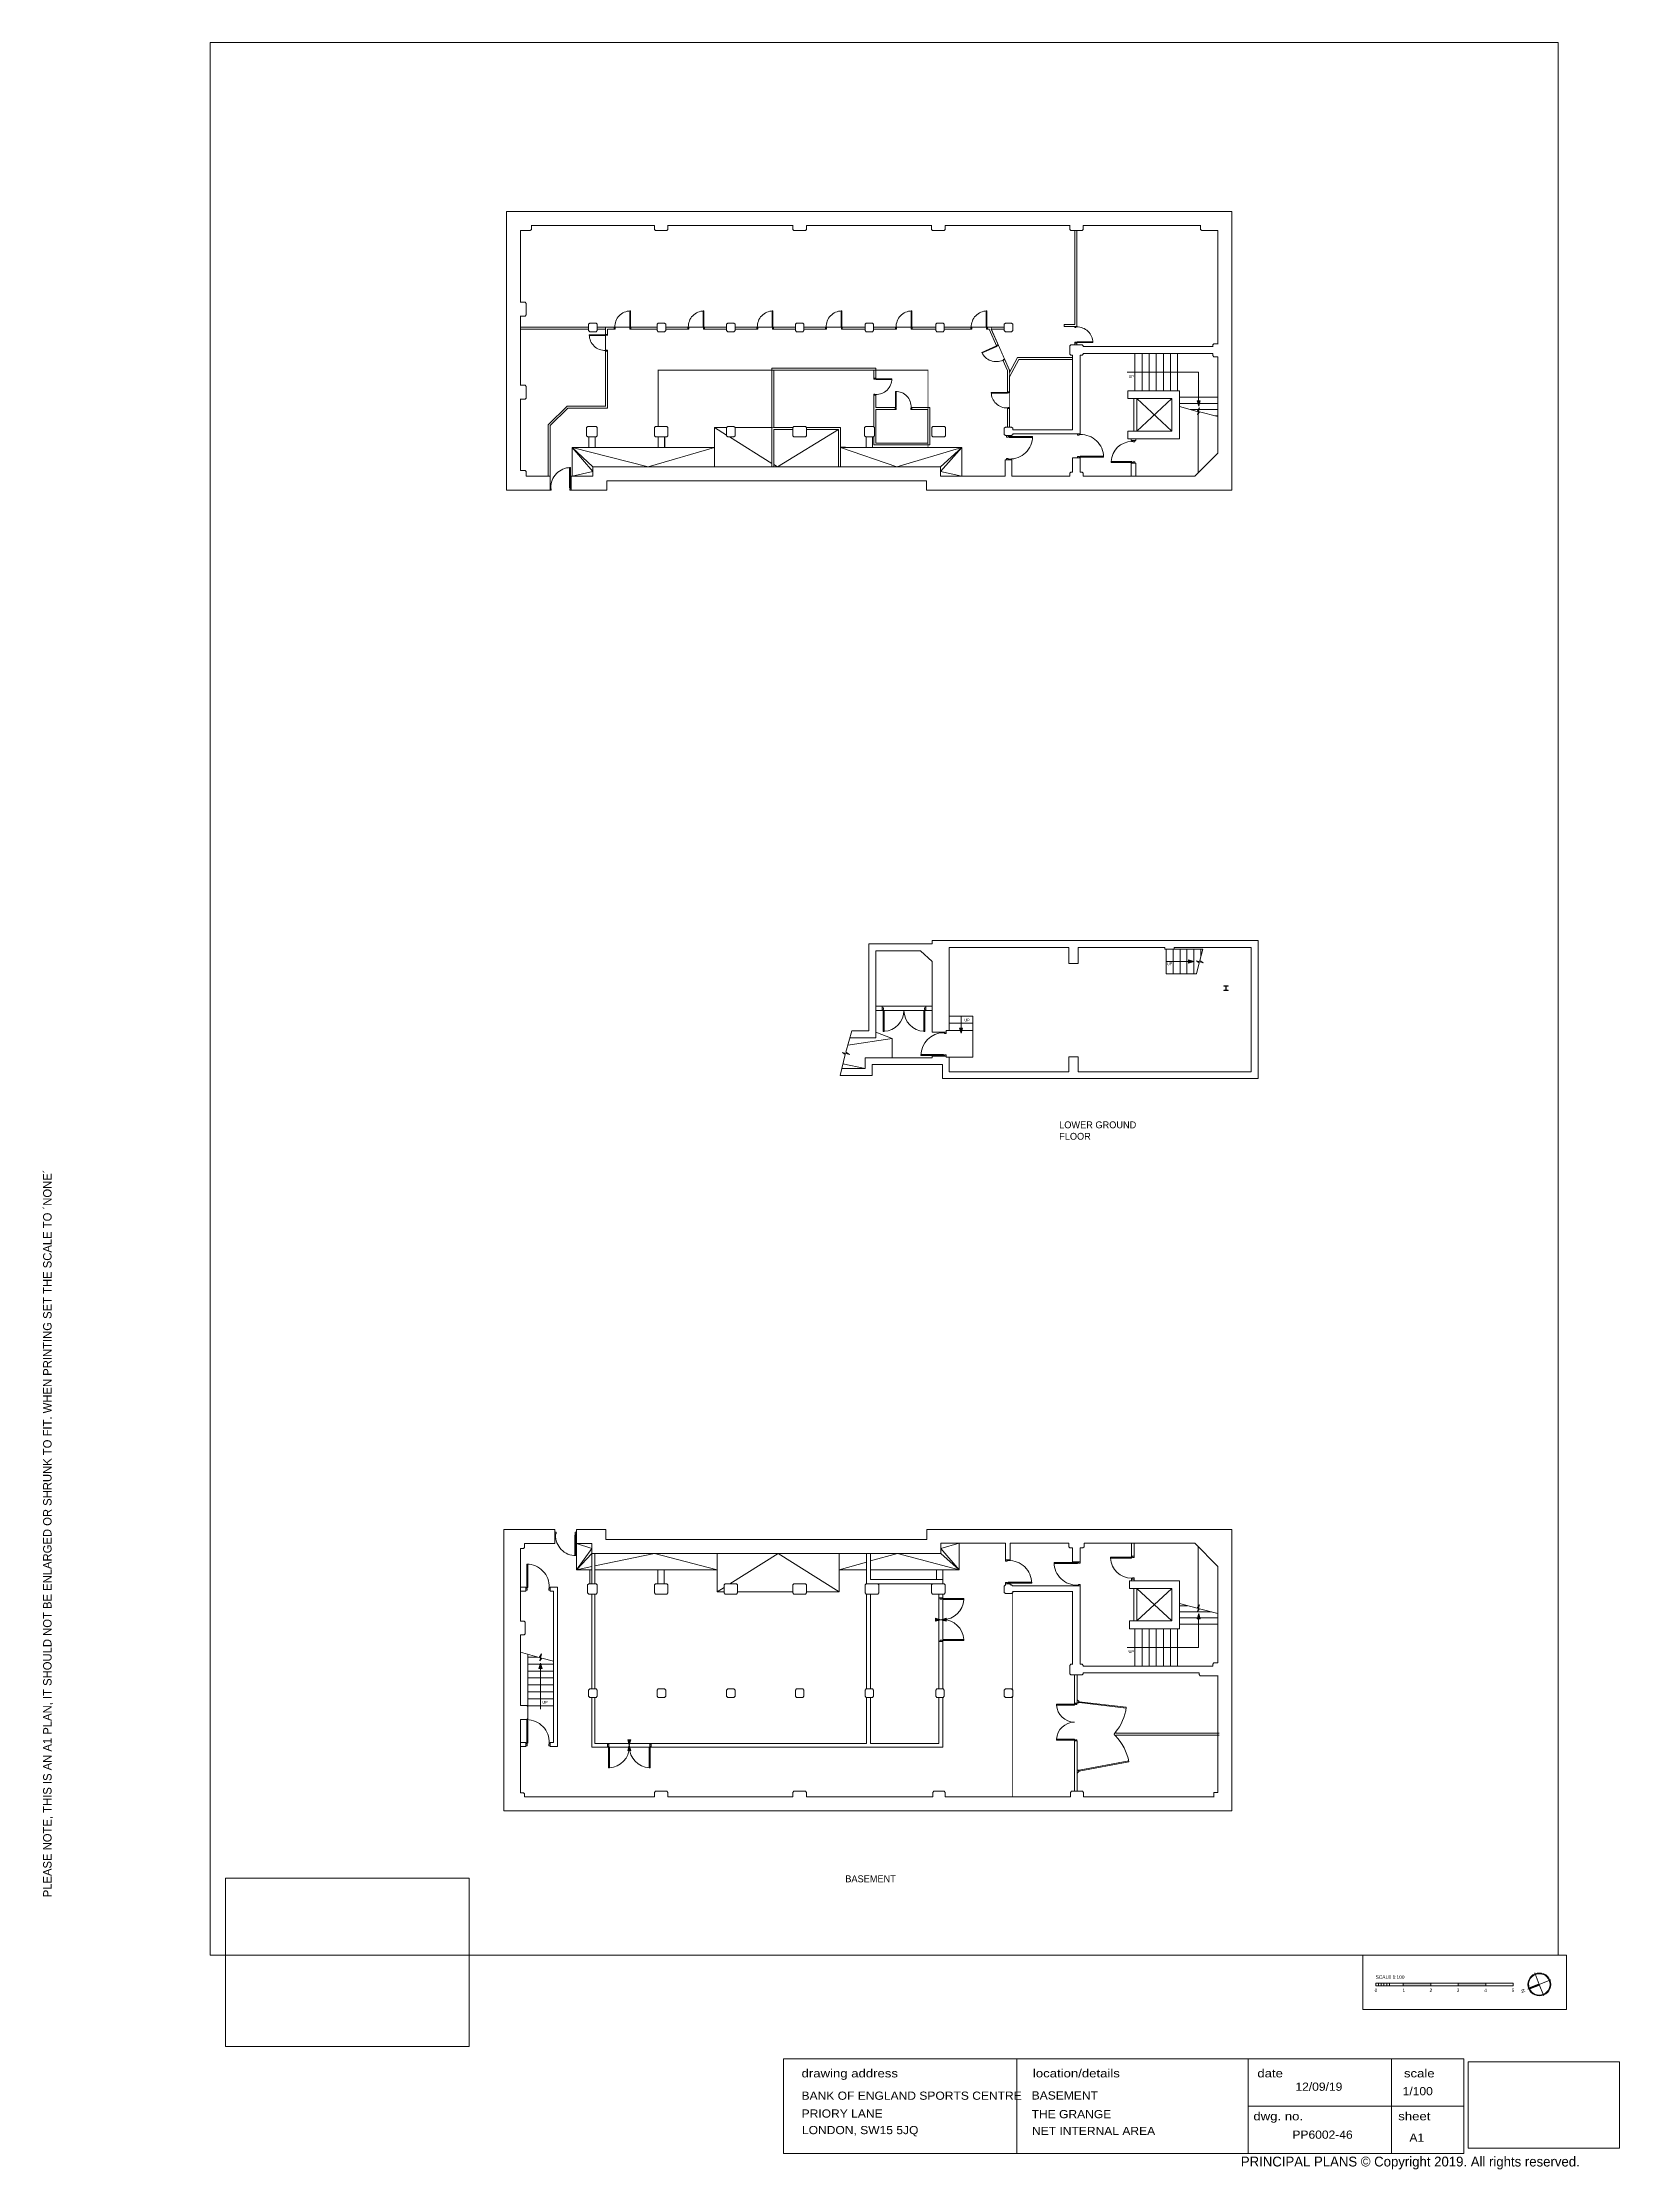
# Paper-space layout '46' of a CAD drawing. Header units: millimetres. Extents: x 32 to 605, y 29 to 802.
# The model-space entities are those that its viewports show. They can reach past a viewport. Long polylines and large blocks are cut down to what shows.
import ezdxf

# ---------------------------------------------------------------- set-up
doc = ezdxf.new("R2010")
doc.units = ezdxf.units.MM
for name, color, linetype, lineweight in [('BLOCKS', 8, 'Continuous', 15), ('NIA', 30, 'Continuous', 15), ('Partitions', 155, 'Continuous', 15), ('principalplans', 7, 'Continuous', 15), ('Stairs', 8, 'Continuous', 15), ('WALLS', 7, 'Continuous', 15)]:
    doc.layers.add(name, color=color, linetype=linetype, lineweight=lineweight)
doc.layers.add('Vport', color=7, linetype='Continuous', lineweight=15, true_color=0x8e84b7, plot=False)
doc.layers.add('Whatch', color=7, linetype='Continuous', lineweight=15, true_color=0xa8a8a8)
doc.styles.add('Century Gothic', font='GOTHIC.TTF')

# ---------------------------------------------------------------- blocks, each defined once
blk = doc.blocks.new('information dox')
at = {"layer": 'WALLS'}
for p, q in [((37.05, 0), (37.05, -15)), ((73.79, 0), (73.79, -15)), ((96.53, 0), (96.53, -15)), ((73.79, -7.49), (108.03, -7.49))]:
    blk.add_line(p, q, dxfattribs=at)
blk.add_lwpolyline([(108.03, 0), (0, 0), (0, -15), (108.03, -15)], close=True, dxfattribs=at)
at = {"layer": 'WALLS', "char_height": 1.3, "width": 19.2507, "attachment_point": 1, "style": 'Century Gothic'}
for s, insert in [('{\\W1.2;drawing address}', (2.88, -1.64)), ('{\\W1.2;location/details}', (39.61, -1.64)), ('{\\W1.2;date}', (75.24, -1.64)), ('{\\W1.2;scale}', (98.51, -1.64)), ('{\\W1.2;dwg. no.}', (74.61, -8.45)), ('{\\W1.2;sheet}', (97.61, -8.45))]:
    blk.add_mtext(s, dxfattribs=dict(at, insert=insert))
at = {"layer": 'WALLS', "style": 'Century Gothic', "width": 1.2}
for tag, p in [('ADDRESS1', (2.88, -6.49)), ('LOCATION1', (39.41, -6.45)), ('DATE', (81.29, -5.07)), ('SCALE', (98.31, -5.78)), ('ADDRESS2', (2.89, -9.33)), ('LOCATION2', (39.4, -9.42)), ('ADDRESS3', (2.94, -11.95)), ('LOCATION3', (39.46, -12.09)), ('JOBNUM', (80.81, -12.68)), ('SIZE', (99.38, -13.15))]:
    blk.add_attdef(tag, p, '', height=1.3, dxfattribs=at)
blk = doc.blocks.new('NORTH100')
at = {"layer": 'WALLS'}
h = blk.add_hatch(color=256, dxfattribs=at)
h.dxf.hatch_style = 1
h.paths.add_polyline_path([(84968, -53269), (84991, -53269), (85013, -53269), (85013, -52856, 0.026765), (84968, -52856)])
at = {"layer": 'principalplans'}
for p, q in [((84577, -53269), (84991, -53269)), ((84968, -52856), (84968, -53269)), ((84991, -53682), (84991, -53269)), ((85404, -53269), (84991, -53269)), ((85013, -52856), (85013, -53269))]:
    blk.add_line(p, q, dxfattribs=at)
blk.add_circle((84991, -53269), 414, dxfattribs=at)
blk.add_arc((84991, -53269), 389, 91.57689, 88.42311, dxfattribs=at)
at = {"layer": 'WALLS'}
for p, q in [((84577, -53269), (84539, -53269)), ((84991, -52855), (84991, -52817)), ((85404, -53269), (85442, -53269)), ((84991, -53682), (84991, -53720))]:
    blk.add_line(p, q, dxfattribs=at)
at = {"layer": 'principalplans', "insert": (84928, -52565), "char_height": 133.97, "width": 1749.52, "attachment_point": 1, "style": 'Century Gothic'}
blk.add_mtext('{\\fCentury Gothic|b0|i0|c0|p34;N}', dxfattribs=at)
blk = doc.blocks.new('75')
at = {"layer": 'WALLS', "ltscale": 2}
for p, q in [((1341486, -24371), (1341642, -24371)), ((1341486, -24371), (1341486, -24383)), ((1341486, -24383), (1341558, -24383)), ((1341486, -24525), (1341486, -24537)), ((1341486, -24525), (1341558, -24525)), ((1341486, -24537), (1341642, -24537)), ((1341558, -24383), (1341558, -24525)), ((1341570, -24383), (1341642, -24383)), ((1341570, -24383), (1341570, -24525)), ((1341570, -24525), (1341642, -24525)), ((1341642, -24383), (1341642, -24371)), ((1341642, -24537), (1341642, -24525))]:
    blk.add_line(p, q, dxfattribs=at)
blk = doc.blocks.new('door')
at = {"layer": 'BLOCKS'}
for p, q in [((0, 450), (0, -450)), ((0, 450), (34, 450)), ((0, -450), (0, 450)), ((34, -450), (34, 450)), ((-30, -550), (-30, -450)), ((0, -450), (-30, -450)), ((20, -550), (-30, -550)), ((34, -450), (0, -450)), ((0, -491), (0, -450)), ((20, -491), (0, -491)), ((20, -550), (20, -491)), ((880, -491), (900, -491)), ((880, -550), (880, -491)), ((880, -550), (930, -550)), ((900, -491), (900, -450)), ((900, -450), (930, -450)), ((930, -550), (930, -450))]:
    blk.add_line(p, q, dxfattribs=at)
blk.add_arc((0, -450), 900, 0, 90, dxfattribs=at)
blk = doc.blocks.new('DOOR 900')
at = {"layer": 'Whatch'}
blk.add_blockref('door', (-825, 91), dxfattribs=at)
blk = doc.blocks.new('DOUBLE DOOR')
at = {"layer": 'BLOCKS'}
for p, q in [((-1520, -760), (-1555, -760)), ((-1555, -760), (-1555, -860)), ((-1520, -760), (-1520, -800)), ((0, -760), (35, -760)), ((0, -760), (0, -800)), ((35, -760), (35, -860)), ((-1555, -860), (-1505, -860)), ((-1520, -800), (-1505, -800)), ((-1505, -800), (-1505, -860)), ((-15, -800), (-15, -860)), ((0, -800), (-15, -800)), ((35, -860), (-15, -860))]:
    blk.add_line(p, q, dxfattribs=at)
for points in [[(-1485, -760), (-1485, 0), (-1520, 0), (-1520, -760)], [(-35, -760), (-35, 0), (0, 0), (0, -760)]]:
    blk.add_lwpolyline(points, close=True, dxfattribs=at)
for centre, start, end in [((-1521, -761), 0.04394, 87.25575), ((1, -761), 92.74425, 179.95606)]:
    blk.add_arc(centre, 761, start, end, dxfattribs=at)
blk = doc.blocks.new('DOOR 840')
at = {"layer": 'BLOCKS'}
for p, q in [((-582, 249), (-582, -591)), ((-582, -591), (-582, 249)), ((-548, 249), (-582, 249)), ((-548, -591), (-548, 248)), ((-612, -691), (-612, -591)), ((-582, -591), (-612, -591)), ((-562, -691), (-612, -691)), ((-548, -591), (-582, -591)), ((-582, -632), (-582, -591)), ((-562, -632), (-582, -632)), ((-562, -691), (-562, -632)), ((208, -632), (228, -632)), ((208, -691), (208, -632)), ((208, -691), (258, -691)), ((228, -632), (228, -591)), ((228, -591), (258, -591)), ((258, -691), (258, -591))]:
    blk.add_line(p, q, dxfattribs=at)
blk.add_arc((-586, -565), 814, 358.15749, 89.75925, dxfattribs=at)
blk = doc.blocks.new('DOOR 760')
at = {"layer": 'BLOCKS'}
for p, q in [((-712, -265), (-747, -265)), ((-747, -265), (-747, -365)), ((-747, -365), (-697, -365)), ((-712, -265), (-712, -305)), ((-712, -305), (-697, -305)), ((-697, -305), (-697, -365)), ((33, -305), (33, -365)), ((48, -305), (33, -305)), ((33, -365), (83, -365)), ((83, -265), (48, -265)), ((48, -305), (48, -265)), ((83, -365), (83, -265))]:
    blk.add_line(p, q, dxfattribs=at)
blk.add_lwpolyline([(-677, -265), (-677, 495), (-712, 495), (-712, -265)], close=True, dxfattribs=at)
blk.add_arc((-714, -266), 761, 0.04394, 87.25575, dxfattribs=at)

msp = doc.modelspace()

# ---------------------------------------------------------------- hatches: boundary and pattern name
at = {"layer": 'Stairs'}
for points in [[(830536, 24088), (830420, 24088), (830479, 23895)], [(830301, 3700), (830108, 3757), (830108, 3641)], [(821837, 1088), (821894, 1280), (821778, 1280)], [(830536, -20202), (830420, -20202), (830479, -20009)], [(820906, -20294), (820906, -20178), (821099, -20237)], [(821291, -20294), (821291, -20178), (821099, -20237)], [(806603, -22005), (806487, -22005), (806546, -21812)], [(809716, -24609), (809832, -24609), (809773, -24802)], [(809716, -24994), (809832, -24994), (809773, -24802)]]:
    msp.add_hatch(color=256, dxfattribs=at).paths.add_polyline_path(points)
at = {"layer": 'WALLS'}
h = msp.add_hatch(color=256, dxfattribs=at)
h.dxf.hatch_style = 1
h.paths.add_polyline_path([(81040, -68924), (81040, -68824), (80040, -68824), (80040, -68924)])
h.paths.add_polyline_path([(82040, -68824), (82040, -68924), (83040, -68924), (83040, -68824)])

# ---------------------------------------------------------------- linework, layer by layer
at = {"layer": 'BLOCKS'}
for p, q in [((828124, 22987), (828124, 24166)), ((830459, 23607), (830459, 21466)), ((808296, 22777), (808296, 22391)), ((808526, 22777), (808526, 22391)), ((810824, 22777), (810824, 22391)), ((811054, 22777), (811054, 22391)), ((812875, 21687), (812875, 23112)), ((812875, 23112), (813309, 23112)), ((813619, 23112), (814961, 23112)), ((818387, 22391), (818387, 22777)), ((818617, 22391), (818617, 22777)), ((807698, 22391), (812875, 22391)), ((807698, 22391), (807698, 21342)), ((807698, 22391), (808451, 21687)), ((817448, 22391), (821863, 22391)), ((821092, 21687), (821863, 22391)), ((821863, 21342), (821863, 22391)), ((820556, 2074), (818966, 2074)), ((819036, 1919), (820486, 1919)), ((818736, 1129), (819327, 897)), ((819327, 199), (819327, 897)), ((807850, -17470), (807850, -18421)), ((821772, -18421), (821772, -17458)), ((830459, -19764), (830459, -17581)), ((807850, -18421), (808411, -17826)), ((807850, -18421), (808411, -18421)), ((808337, -18927), (808337, -18421)), ((808521, -18421), (812963, -18421)), ((810816, -18927), (810816, -18421)), ((811042, -18421), (811042, -18927)), ((812963, -19221), (812963, -17826)), ((817406, -19221), (817406, -17826)), ((817406, -18421), (818399, -18421)), ((821772, -18421), (818544, -18421)), ((820950, -18775), (820950, -18421)), ((821105, -17826), (821772, -18421)), ((821175, -18775), (821175, -18421)), ((812963, -19221), (813220, -19221)), ((813708, -19221), (815720, -19221)), ((816220, -19221), (817406, -19221)), ((828124, -20282), (828124, -19103)), ((821033, -21026), (821033, -19436)), ((821175, -19506), (821175, -20956)), ((808980, -24733), (810570, -24733)), ((808980, -24875), (810570, -24875))]:
    msp.add_line(p, q, dxfattribs=at)
at = {"layer": 'BLOCKS', "ltscale": 2}
for p, q in [((826130, -23219), (826127, -23249)), ((826127, -23249), (827843, -23449)), ((826130, -23219), (827846, -23419)), ((826127, -25709), (827934, -25369)), ((826133, -25739), (827940, -25399)), ((826133, -25739), (826127, -25709))]:
    msp.add_line(p, q, dxfattribs=at)
for centre, radius, start, end in [((826133, -23215), 1725, 319.6552, 353.21503), ((826133, -25739), 1839, 10.65043, 44.19263)]:
    msp.add_arc(centre, radius, start, end, dxfattribs=at)
at = {"layer": 'NIA', "ltscale": 2, "const_width": 30}
for points in [[(825895, 23037), (825895, 25741), (825835, 25741), (825795, 25780), (825795, 26086), (825834, 26125), (826241, 26125), (826283, 26083), (826283, 26056), (830993, 26056), (830993, 26117), (831033, 26159), (831175, 26159), (831175, 30276), (830588, 30276), (830549, 30315), (830549, 30466), (826283, 30466), (826283, 30318), (826241, 30276), (825834, 30276), (825795, 30315), (825795, 30466), (821264, 30466), (821264, 30318), (821222, 30276), (820802, 30276), (820762, 30318), (820762, 30466), (816220, 30466), (816220, 30318), (816180, 30276), (815760, 30276), (815720, 30318), (815720, 30466), (811173, 30466), (811173, 30318), (811133, 30276), (810726, 30276), (810685, 30318), (810685, 30466), (806213, 30466), (806213, 30318), (806173, 30276), (805810, 30276), (805810, 27670), (805985, 27670), (806025, 27631), (806025, 27212), (805985, 27170), (805810, 27170), (805810, 24654), (805985, 24654), (806025, 24612), (806025, 24186), (805985, 24144), (805810, 24144), (805810, 21558), (805985, 21558), (806025, 21517), (806025, 21342), (806823, 21342), (806823, 23217), (807513, 23889), (808906, 23889), (808906, 26765), (810785, 26765), (810785, 26872), (810827, 26911), (811055, 26911), (811095, 26872), (811095, 26765), (813309, 26765), (813309, 26872), (813351, 26911), (813579, 26911), (813619, 26872), (813619, 26765), (815814, 26765), (815814, 26872), (815856, 26911), (816084, 26911), (816124, 26872), (816124, 26765), (818345, 26765), (818345, 26872), (818387, 26911), (818615, 26911), (818655, 26872), (818655, 26765), (820916, 26765), (820916, 26872), (820958, 26911), (821186, 26911), (821226, 26872), (821226, 26765), (822939, 26765), (822939, 26695), (823594, 25206), (823594, 23131), (823677, 23131), (823717, 23092), (823717, 23037)], [(808292, 26643), (808292, 26872), (808334, 26911), (808562, 26911), (808602, 26872), (808602, 26643), (808562, 26601), (808334, 26601)], [(823407, 26643), (823407, 26872), (823449, 26911), (823677, 26911), (823717, 26872), (823717, 26643), (823677, 26601), (823449, 26601)], [(810820, 23152), (810820, 25200), (820634, 25200), (820634, 22391), (817448, 22399), (817448, 23112), (816220, 23112), (816180, 23152), (815760, 23152), (815720, 23112), (813619, 23112), (813579, 23152), (813351, 23152), (813308, 23112), (812875, 23112), (812875, 22391), (811062, 22391), (811062, 22777), (811133, 22777), (811173, 22819), (811173, 23112), (811133, 23152)], [(818331, 22819), (818331, 23112), (818371, 23152), (818652, 23152), (818692, 23112), (818692, 22819), (818652, 22777), (818371, 22777)], [(831034, -26679), (831034, -26516), (831175, -26516), (831175, -22274), (830536, -22274), (830496, -22232), (830496, -22171), (826283, -22171), (826283, -22199), (826241, -22240), (825835, -22240), (825795, -22199), (825795, -21898), (825835, -21857), (825895, -21857), (825895, -19210), (823717, -19210), (823717, -26679), (825814, -26679), (825814, -26516), (825854, -26474), (826252, -26474), (826294, -26516), (826294, -26679)]]:
    msp.add_lwpolyline(points, close=True, dxfattribs=at)
at = {"layer": 'Partitions', "ltscale": 2}
for p, q in [((825972, 26863), (825972, 30276)), ((826042, 26793), (826042, 30276)), ((808292, 26765), (805810, 26765)), ((808292, 26695), (805810, 26695)), ((809245, 26765), (808602, 26765)), ((808906, 26695), (808602, 26695)), ((808906, 26695), (808906, 26458)), ((808976, 26695), (808976, 26468)), ((809259, 26695), (808976, 26695)), ((810785, 26765), (809787, 26765)), ((810785, 26695), (809798, 26695)), ((811919, 26765), (811095, 26765)), ((811933, 26695), (811095, 26695)), ((813309, 26765), (812462, 26765)), ((813309, 26695), (812472, 26695)), ((814428, 26765), (813619, 26765)), ((814442, 26695), (813619, 26695)), ((815814, 26765), (814971, 26765)), ((815814, 26695), (814981, 26695)), ((816931, 26765), (816124, 26765)), ((816945, 26695), (816124, 26695)), ((818345, 26765), (817474, 26765)), ((818345, 26695), (817484, 26695)), ((818655, 26765), (819475, 26765)), ((818655, 26695), (819489, 26695)), ((820018, 26765), (820916, 26765)), ((820028, 26695), (820916, 26695)), ((821226, 26765), (822209, 26765)), ((821226, 26695), (822223, 26695)), ((822752, 26765), (823407, 26765)), ((822762, 26695), (822861, 26695)), ((822861, 26695), (823139, 26065)), ((822937, 26695), (823407, 26695)), ((822937, 26695), (823199, 26102)), ((825972, 26863), (825584, 26863)), ((825584, 26793), (825584, 26863)), ((826042, 26793), (825584, 26793)), ((808906, 25915), (808906, 23889)), ((808976, 25929), (808976, 23819)), ((823358, 25568), (823524, 25191)), ((823416, 25609), (823594, 25206)), ((823891, 25662), (823594, 25112)), ((823933, 25592), (823594, 24965)), ((823891, 25662), (825895, 25662)), ((823933, 25592), (825895, 25592)), ((825972, 26125), (825972, 26219)), ((826042, 26125), (826042, 26229)), ((814961, 21687), (814961, 25270)), ((814961, 25270), (818733, 25270)), ((815031, 23112), (815031, 25200)), ((815031, 25200), (818663, 25200)), ((818663, 24872), (818663, 25200)), ((818733, 24862), (818733, 25270)), ((823524, 24369), (823524, 25191)), ((823594, 25112), (823594, 25206)), ((823594, 24379), (823594, 24965)), ((818663, 23152), (818663, 24333)), ((818733, 23843), (818733, 24319)), ((806823, 23217), (807513, 23889)), ((806823, 23217), (806823, 21342)), ((806893, 23187), (807542, 23819)), ((808906, 23889), (807513, 23889)), ((808976, 23819), (807542, 23819)), ((818733, 23843), (819482, 23843)), ((818733, 22552), (818733, 23773)), ((818733, 23773), (819472, 23773)), ((820011, 23773), (820634, 23773)), ((820025, 23843), (820704, 23843)), ((820634, 22552), (820634, 23773)), ((820704, 22482), (820704, 23843)), ((823524, 23131), (823524, 23826)), ((823594, 23131), (823594, 23840)), ((806893, 23187), (806893, 21342)), ((815031, 23112), (815720, 23112)), ((815031, 23042), (815720, 23042)), ((815031, 21687), (815031, 23042)), ((816220, 23112), (817448, 23112)), ((816220, 23042), (817378, 23042)), ((817378, 21687), (817378, 23042)), ((817448, 21687), (817448, 23112)), ((818663, 22482), (818663, 22788)), ((820704, 22482), (818663, 22482)), ((820634, 22552), (818733, 22552)), ((828028, 22644), (828028, 22703)), ((828028, 22644), (828193, 22644)), ((828193, 22644), (828193, 22703)), ((828028, 21342), (828028, 21814)), ((828028, 21814), (828193, 21814)), ((828193, 21814), (828193, 21342)), ((818966, 2074), (818736, 2074)), ((818736, 1919), (818966, 1919)), ((818966, 1919), (818966, 2074)), ((820785, 2074), (820556, 2074)), ((820556, 1919), (820556, 2074)), ((820556, 1919), (820785, 1919))]:
    msp.add_line(p, q, dxfattribs=at)
at = {"layer": 'Partitions'}
for p, q in [((828037, -17999), (828037, -17458)), ((828137, -17979), (828137, -17458)), ((808411, -18927), (808411, -17826)), ((808521, -17826), (808521, -18927)), ((818399, -18927), (818399, -17826)), ((818544, -17826), (818544, -18775)), ((805810, -19048), (806012, -19048)), ((805810, -19196), (806012, -19196)), ((806012, -19196), (806012, -19048)), ((806892, -19048), (807161, -19048)), ((806892, -19196), (806892, -19048)), ((806892, -19196), (807013, -19196)), ((807013, -19196), (807013, -24703)), ((807161, -24851), (807161, -19048)), ((808411, -22751), (808411, -19302)), ((808521, -19302), (808521, -22751)), ((818399, -22751), (818399, -19302)), ((818544, -18775), (821175, -18775)), ((818544, -19302), (818544, -22751)), ((818817, -18933), (820796, -18933)), ((821033, -19436), (821033, -19302)), ((821175, -18927), (821175, -18775)), ((821175, -19436), (821175, -19302)), ((828037, -18818), (828037, -18724)), ((828137, -18818), (828137, -18709)), ((821175, -19436), (821033, -19436)), ((821033, -22751), (821033, -21026)), ((821175, -21026), (821033, -21026)), ((821175, -22751), (821175, -21026)), ((825961, -23277), (825961, -22240)), ((826061, -23277), (826061, -22240)), ((808411, -24875), (808411, -23061)), ((808521, -23061), (808521, -24733)), ((818399, -24733), (818399, -23061)), ((818544, -23061), (818544, -24733)), ((821033, -24733), (821033, -23061)), ((821175, -24875), (821175, -23061)), ((826061, -23154), (826133, -23215)), ((825961, -23277), (826061, -23277)), ((826061, -23246), (826088, -23269)), ((826088, -23269), (826133, -23215)), ((806012, -24703), (805810, -24703)), ((806012, -24851), (806012, -24703)), ((807013, -24703), (806892, -24703)), ((806892, -24851), (806892, -24703)), ((808521, -24733), (808980, -24733)), ((808980, -24875), (808980, -24733)), ((810570, -24733), (818399, -24733)), ((810570, -24875), (810570, -24733)), ((818544, -24733), (821033, -24733)), ((825961, -26474), (825961, -24643)), ((825961, -24643), (826061, -24643)), ((826061, -26474), (826061, -24643)), ((827402, -24385), (827414, -24395)), ((827414, -24395), (827402, -24407)), ((827402, -24407), (827451, -24457)), ((827403, -24386), (827448, -24332)), ((827448, -24332), (827481, -24360)), ((827478, -24430), (827451, -24457)), ((831219, -24430), (827478, -24430)), ((831219, -24360), (827481, -24360)), ((806012, -24851), (805810, -24851)), ((807161, -24851), (806892, -24851)), ((808411, -24875), (808980, -24875)), ((810570, -24875), (821175, -24875)), ((826087, -25692), (826061, -25718)), ((826136, -25742), (826061, -25816)), ((826087, -25692), (826136, -25742))]:
    msp.add_line(p, q, dxfattribs=at)
at = {"layer": 'principalplans'}
for p, q in [((84040, -68824), (79040, -68824)), ((79040, -68824), (79040, -68924)), ((79140, -68824), (79140, -68924)), ((79240, -68824), (79240, -68924)), ((79340, -68824), (79340, -68924)), ((79440, -68824), (79440, -68924)), ((79540, -68824), (79540, -68924)), ((80040, -68824), (80040, -68924)), ((81040, -68824), (81040, -68924)), ((82040, -68824), (82040, -68924)), ((83040, -68924), (83040, -68824)), ((83040, -68824), (83040, -68924)), ((79040, -68924), (84040, -68924))]:
    msp.add_line(p, q, dxfattribs=at)
at = {"layer": 'Stairs'}
for p, q in [((828163, 25811), (828163, 24452)), ((828421, 25808), (828421, 24449)), ((828680, 25808), (828680, 24449)), ((828938, 25808), (828938, 24449)), ((829196, 25811), (829196, 24452)), ((829455, 25811), (829455, 24452)), ((829713, 25811), (829713, 24452)), ((827877, 25132), (830478, 25132)), ((830478, 25132), (830478, 24088)), ((829781, 24214), (831175, 24214)), ((829781, 23992), (831175, 23992)), ((830536, 24088), (830420, 24088)), ((830420, 24088), (830479, 23895)), ((830536, 24088), (830479, 23895)), ((830420, 23701), (829781, 23881)), ((830182, 23768), (830465, 23768)), ((830506, 23830), (830420, 23701)), ((830441, 23581), (830506, 23830)), ((830514, 23683), (830441, 23581)), ((830490, 23768), (831175, 23768)), ((831175, 23516), (830514, 23683)), ((831067, 23544), (831175, 23544)), ((830517, 3740), (830633, 4152)), ((829298, 3699), (830108, 3699)), ((830108, 3757), (830108, 3641)), ((830108, 3757), (830301, 3700)), ((830108, 3641), (830301, 3700)), ((830499, 3646), (830398, 3719)), ((830398, 3719), (830647, 3654)), ((830399, 3249), (830499, 3646)), ((830647, 3654), (830517, 3740)), ((821407, 1709), (822264, 1709)), ((821836, 1709), (821836, 1280)), ((822264, 1709), (822264, 217)), ((817646, 407), (817862, 1174)), ((821407, 1450), (822264, 1450)), ((821407, 1191), (822264, 1191)), ((821894, 1280), (821778, 1280)), ((821778, 1280), (821837, 1088)), ((821894, 1280), (821837, 1088)), ((817437, -446), (817628, 313)), ((817628, 313), (817527, 386)), ((817527, 386), (817775, 321)), ((817775, 321), (817646, 407)), ((821407, 217), (822264, 217)), ((830420, -19822), (829781, -19642)), ((829781, -19726), (830078, -19726)), ((829781, -19948), (830942, -19948)), ((830506, -19693), (830420, -19822)), ((830420, -20202), (830479, -20009)), ((830441, -19941), (830506, -19693)), ((830514, -19840), (830441, -19941)), ((830536, -20202), (830479, -20009)), ((831175, -20007), (830514, -19840)), ((820906, -20294), (820906, -20178)), ((820906, -20178), (821099, -20237)), ((820906, -20294), (821099, -20237)), ((821291, -20178), (821099, -20237)), ((821291, -20294), (821099, -20237)), ((821291, -20294), (821291, -20178)), ((828163, -20566), (828163, -21927)), ((828421, -20566), (828421, -21927)), ((828680, -20566), (828680, -21927)), ((828938, -20566), (828938, -21927)), ((829196, -20566), (829196, -21927)), ((829455, -20566), (829455, -21927)), ((829713, -20566), (829713, -21927)), ((829781, -20172), (831175, -20172)), ((829781, -20397), (831175, -20397)), ((830536, -20202), (830420, -20202)), ((830478, -21246), (830478, -20202)), ((806492, -21612), (805810, -21420)), ((806078, -21495), (806078, -23363)), ((806449, -21600), (806078, -21600)), ((806578, -21482), (806492, -21612)), ((806547, -21600), (806500, -21600)), ((806513, -21731), (806578, -21482)), ((806586, -21630), (806513, -21731)), ((807013, -21738), (806586, -21630)), ((827877, -21246), (830478, -21246)), ((807013, -21852), (806078, -21852)), ((807013, -22104), (806078, -22104)), ((807013, -22355), (806078, -22355)), ((806487, -22005), (806546, -21812)), ((806603, -22005), (806487, -22005)), ((806545, -23485), (806545, -22005)), ((806603, -22005), (806546, -21812)), ((807013, -22607), (806078, -22607)), ((807013, -22859), (806078, -22859)), ((807013, -23111), (806078, -23111)), ((807013, -23363), (806054, -23363)), ((809716, -24609), (809832, -24609)), ((809716, -24609), (809773, -24802)), ((809832, -24609), (809773, -24802)), ((809716, -24994), (809773, -24802)), ((809716, -24994), (809832, -24994)), ((809832, -24994), (809773, -24802))]:
    msp.add_line(p, q, dxfattribs=at)
at = {"layer": 'Stairs', "ltscale": 2}
for p, q in [((829298, 4152), (829298, 3249)), ((829549, 4152), (829549, 3249)), ((829585, 4152), (830633, 4152)), ((829800, 4152), (829800, 3249)), ((830050, 4152), (830050, 3249)), ((830301, 4152), (830301, 3249)), ((830552, 4152), (830552, 3862)), ((829298, 3249), (830399, 3249)), ((830552, 3717), (830552, 3679))]:
    msp.add_line(p, q, dxfattribs=at)
at = {"layer": 'WALLS'}
for p, q in [((805810, 30276), (805810, 27670)), ((805810, 30276), (806173, 30276)), ((806173, 30276), (806213, 30318)), ((806213, 30466), (810685, 30466)), ((806213, 30318), (806213, 30466)), ((810685, 30466), (810685, 30318)), ((810685, 30318), (810726, 30276)), ((810726, 30276), (811133, 30276)), ((811133, 30276), (811173, 30318)), ((811173, 30466), (815720, 30466)), ((811173, 30318), (811173, 30466)), ((815720, 30318), (815720, 30466)), ((815760, 30276), (815720, 30318)), ((816180, 30276), (815760, 30276)), ((816220, 30318), (816180, 30276)), ((816220, 30466), (820762, 30466)), ((816220, 30318), (816220, 30466)), ((820762, 30318), (820762, 30466)), ((820802, 30276), (820762, 30318)), ((821222, 30276), (821264, 30318)), ((821264, 30466), (825795, 30466)), ((821264, 30318), (821264, 30466)), ((825795, 30315), (825834, 30276)), ((825834, 30276), (826241, 30276)), ((826283, 30318), (826241, 30276)), ((826283, 30466), (830549, 30466)), ((826283, 30466), (826283, 30318)), ((830549, 30315), (830588, 30276)), ((830588, 30276), (831175, 30276)), ((831175, 30276), (831175, 26159)), ((805810, 27670), (805985, 27670)), ((805810, 27170), (805810, 24654)), ((805810, 27170), (805985, 27170)), ((805985, 27670), (806025, 27631)), ((805985, 27170), (806025, 27212)), ((806025, 27631), (806025, 27212)), ((808334, 26911), (808292, 26872)), ((808292, 26872), (808292, 26643)), ((808292, 26643), (808334, 26601)), ((808334, 26911), (808562, 26911)), ((808334, 26601), (808562, 26601)), ((808602, 26872), (808562, 26911)), ((808562, 26601), (808602, 26643)), ((808602, 26643), (808602, 26872)), ((810827, 26911), (810785, 26872)), ((810785, 26872), (810785, 26643)), ((810785, 26643), (810827, 26601)), ((810827, 26911), (811055, 26911)), ((810827, 26601), (811055, 26601)), ((811095, 26872), (811055, 26911)), ((811055, 26601), (811095, 26643)), ((811095, 26643), (811095, 26872)), ((813351, 26911), (813309, 26872)), ((813309, 26872), (813309, 26643)), ((813309, 26643), (813351, 26601)), ((813351, 26911), (813579, 26911)), ((813351, 26601), (813579, 26601)), ((813619, 26872), (813579, 26911)), ((813579, 26601), (813619, 26643)), ((813619, 26643), (813619, 26872)), ((815856, 26911), (815814, 26872)), ((815814, 26872), (815814, 26643)), ((815814, 26643), (815856, 26601)), ((815856, 26911), (816084, 26911)), ((815856, 26601), (816084, 26601)), ((816124, 26872), (816084, 26911)), ((816084, 26601), (816124, 26643)), ((816124, 26643), (816124, 26872)), ((818387, 26911), (818345, 26872)), ((818345, 26643), (818345, 26872)), ((818345, 26643), (818387, 26601)), ((818387, 26911), (818615, 26911)), ((818387, 26601), (818615, 26601)), ((818655, 26872), (818615, 26911)), ((818615, 26601), (818655, 26643)), ((818655, 26643), (818655, 26872)), ((820958, 26911), (820916, 26872)), ((820916, 26643), (820916, 26872)), ((820916, 26643), (820958, 26601)), ((820958, 26911), (821186, 26911)), ((820958, 26601), (821186, 26601)), ((821226, 26872), (821186, 26911)), ((821186, 26601), (821226, 26643)), ((821226, 26643), (821226, 26872)), ((823449, 26911), (823407, 26872)), ((823407, 26643), (823407, 26872)), ((823407, 26643), (823449, 26601)), ((823449, 26911), (823677, 26911)), ((823449, 26601), (823677, 26601)), ((823717, 26872), (823677, 26911)), ((823677, 26601), (823717, 26643)), ((823717, 26643), (823717, 26872)), ((825834, 26125), (825795, 26086)), ((825795, 26086), (825795, 25780)), ((825795, 25780), (825834, 25741)), ((825834, 26125), (826241, 26125)), ((825895, 25741), (825834, 25741)), ((825895, 23037), (825895, 25741)), ((826171, 22889), (826171, 25741)), ((826171, 25741), (826241, 25741)), ((826283, 26083), (826241, 26125)), ((826283, 25783), (826241, 25741)), ((826283, 26056), (826283, 26083)), ((826283, 26056), (830993, 26056)), ((830993, 25811), (826283, 25811)), ((826283, 25811), (826283, 25783)), ((831033, 26159), (830993, 26117)), ((830993, 26056), (830993, 26117)), ((830993, 25731), (830993, 25811)), ((830993, 25731), (831033, 25689)), ((831175, 26159), (831033, 26159)), ((831033, 25689), (831175, 25689)), ((831175, 25689), (831175, 22182)), ((805810, 24654), (805985, 24654)), ((805810, 24144), (805810, 21558)), ((806025, 24612), (805985, 24654)), ((806025, 24186), (805985, 24144)), ((806025, 24186), (806025, 24612)), ((827902, 24166), (827902, 24452)), ((827902, 24452), (829781, 24452)), ((827902, 24166), (828226, 24166)), ((829781, 24452), (829781, 22703)), ((808260, 23152), (808218, 23112)), ((808218, 22819), (808218, 23112)), ((808218, 22819), (808260, 22777)), ((808260, 23152), (808562, 23152)), ((808260, 22777), (808562, 22777)), ((808602, 23112), (808562, 23152)), ((808562, 22777), (808602, 22819)), ((808602, 22819), (808602, 23112)), ((810726, 23152), (810685, 23112)), ((810685, 23112), (810685, 22819)), ((810685, 22819), (810726, 22777)), ((810726, 23152), (811133, 23152)), ((810726, 22777), (811133, 22777)), ((811173, 23112), (811133, 23152)), ((811133, 22777), (811173, 22819)), ((811173, 22819), (811173, 23112)), ((813351, 23152), (813309, 23112)), ((813309, 23112), (813309, 22819)), ((813309, 22819), (813351, 22777)), ((813351, 23152), (813579, 23152)), ((813351, 22777), (813579, 22777)), ((813619, 23112), (813579, 23152)), ((813579, 22777), (813619, 22819)), ((813619, 22819), (813619, 23112)), ((815720, 23112), (815760, 23152)), ((815720, 22819), (815720, 23112)), ((815760, 22777), (815720, 22819)), ((815760, 23152), (816180, 23152)), ((816180, 22777), (815760, 22777)), ((816180, 23152), (816220, 23112)), ((816220, 22819), (816180, 22777)), ((816220, 22819), (816220, 23112)), ((818331, 23112), (818371, 23152)), ((818331, 22819), (818331, 23112)), ((818371, 22777), (818331, 22819)), ((818371, 23152), (818652, 23152)), ((818652, 22777), (818371, 22777)), ((818652, 23152), (818692, 23112)), ((818692, 22819), (818652, 22777)), ((818692, 22819), (818692, 23112)), ((820775, 23112), (820815, 23152)), ((820775, 22819), (820775, 23112)), ((820815, 22777), (820775, 22819)), ((821235, 23152), (820815, 23152)), ((821277, 23112), (821235, 23152)), ((821235, 22777), (821277, 22819)), ((821277, 22819), (821277, 23112)), ((823449, 23131), (823407, 23092)), ((823407, 22863), (823407, 23092)), ((823407, 22863), (823449, 22821)), ((823449, 23131), (823677, 23131)), ((823449, 22821), (823677, 22821)), ((823717, 23092), (823677, 23131)), ((823677, 22821), (823717, 22863)), ((823717, 23037), (823717, 23092)), ((823717, 23037), (825895, 23037)), ((823717, 22889), (826171, 22889)), ((823717, 22863), (823717, 22889)), ((827902, 22987), (828226, 22987)), ((827902, 22703), (829781, 22703)), ((821092, 21687), (808451, 21687)), ((808451, 21342), (808451, 21687)), ((821092, 21342), (821092, 21687)), ((823446, 21342), (823446, 21940)), ((823446, 21940), (823684, 21940)), ((823684, 21342), (823684, 21940)), ((825895, 21489), (825895, 22009)), ((826171, 21489), (826171, 22009)), ((831175, 22182), (830336, 21342)), ((805810, 21558), (805985, 21558)), ((806025, 21517), (805985, 21558)), ((806025, 21342), (806025, 21517)), ((806893, 21342), (806025, 21342)), ((808451, 21342), (807657, 21342)), ((821092, 21342), (823446, 21342)), ((823684, 21342), (825795, 21342)), ((825835, 21489), (825795, 21450)), ((825795, 21450), (825795, 21342)), ((825835, 21489), (825895, 21489)), ((826171, 21489), (826241, 21489)), ((826241, 21489), (826283, 21450)), ((826283, 21450), (826283, 21342)), ((826283, 21342), (830336, 21342)), ((820360, 4086), (818736, 4086)), ((818736, 924), (818736, 4086)), ((820785, 3695), (820360, 4086)), ((820785, 1130), (820785, 3695)), ((817791, 924), (818736, 924)), ((820785, 199), (820785, 256)), ((818356, -196), (817500, -196)), ((807064, -17470), (807064, -16962)), ((807850, -17470), (807850, -16962)), ((805810, -17651), (805810, -20291)), ((805810, -17651), (805927, -17651)), ((805967, -17609), (805927, -17651)), ((805967, -17470), (805967, -17609)), ((805967, -17470), (807064, -17470)), ((807850, -17470), (808411, -17470)), ((808411, -17826), (808411, -17470)), ((821105, -17826), (821105, -17458)), ((821105, -17458), (823449, -17458)), ((823449, -18056), (823449, -17458)), ((823622, -18056), (823622, -17458)), ((823622, -17458), (825752, -17458)), ((825752, -17587), (825752, -17458)), ((825792, -17627), (825752, -17587)), ((825792, -17627), (825895, -17627)), ((825895, -17627), (825895, -18128)), ((826171, -17627), (826267, -17627)), ((826171, -17627), (826171, -18128)), ((826267, -17627), (826309, -17587)), ((826309, -17587), (826309, -17458)), ((826309, -17458), (830336, -17458)), ((831175, -18298), (830336, -17458)), ((808411, -17826), (821105, -17826)), ((831175, -21805), (831175, -18298)), ((808256, -18968), (808298, -18927)), ((808256, -19262), (808256, -18968)), ((808298, -19302), (808256, -19262)), ((808298, -18927), (808562, -18927)), ((808298, -19302), (808562, -19302)), ((808562, -18927), (808602, -18968)), ((808602, -19262), (808562, -19302)), ((808602, -18968), (808602, -19262)), ((810685, -18968), (810726, -18927)), ((810685, -19262), (810685, -18968)), ((810726, -19302), (810685, -19262)), ((810726, -18927), (811133, -18927)), ((810726, -19302), (811133, -19302)), ((811133, -18927), (811173, -18968)), ((811173, -19262), (811133, -19302)), ((811173, -18968), (811173, -19262)), ((813220, -18968), (813261, -18927)), ((813220, -18968), (813220, -19262)), ((813261, -19302), (813220, -19262)), ((813261, -18927), (813668, -18927)), ((813261, -19302), (813668, -19302)), ((813668, -18927), (813708, -18968)), ((813708, -19262), (813668, -19302)), ((813708, -18968), (813708, -19262)), ((815760, -18927), (815720, -18968)), ((815720, -18968), (815720, -19262)), ((815720, -19262), (815760, -19302)), ((816180, -18927), (815760, -18927)), ((815760, -19302), (816180, -19302)), ((816220, -18968), (816180, -18927)), ((816180, -19302), (816220, -19262)), ((816220, -18968), (816220, -19262)), ((818391, -18927), (818351, -18968)), ((818351, -18968), (818351, -19262)), ((818351, -19262), (818391, -19302)), ((818811, -18927), (818391, -18927)), ((818391, -19302), (818811, -19302)), ((818851, -18968), (818811, -18927)), ((818811, -19302), (818851, -19262)), ((818851, -18968), (818851, -19262)), ((820802, -18927), (820762, -18968)), ((820762, -18968), (820762, -19262)), ((820762, -19262), (820802, -19302)), ((821222, -19302), (820802, -19302)), ((821222, -18927), (821264, -18968)), ((821264, -19262), (821222, -19302)), ((821264, -18968), (821264, -19262)), ((823407, -19013), (823449, -18971)), ((823407, -19013), (823407, -19241)), ((823449, -19281), (823407, -19241)), ((823449, -18971), (823449, -18936)), ((823449, -19281), (823677, -19281)), ((823622, -18971), (823622, -18936)), ((823622, -18971), (823677, -18971)), ((823677, -18971), (823712, -19008)), ((823717, -19241), (823677, -19281)), ((823712, -19008), (826171, -19008)), ((823717, -19210), (823717, -19241)), ((825895, -19210), (825895, -21857)), ((826171, -19008), (826171, -21857)), ((827959, -18818), (829781, -18818)), ((827959, -19103), (827959, -18818)), ((827959, -19103), (828226, -19103)), ((829781, -18818), (829781, -20566)), ((805810, -20291), (805945, -20291)), ((805810, -20791), (805945, -20791)), ((805810, -20791), (805810, -23355)), ((805945, -20291), (805985, -20331)), ((805945, -20791), (805985, -20749)), ((805985, -20331), (805985, -20749)), ((827959, -20566), (827959, -20282)), ((827959, -20282), (828226, -20282)), ((827959, -20566), (829781, -20566)), ((825795, -21898), (825835, -21857)), ((825795, -21898), (825795, -22199)), ((825795, -22199), (825835, -22240)), ((825835, -21857), (825895, -21857)), ((825835, -22240), (826241, -22240)), ((826171, -21857), (826241, -21857)), ((826283, -21898), (826241, -21857)), ((826283, -22199), (826241, -22240)), ((826283, -21927), (826283, -21898)), ((830993, -21927), (826283, -21927)), ((826283, -22171), (830496, -22171)), ((826283, -22171), (826283, -22199)), ((830496, -22171), (830496, -22232)), ((830536, -22274), (830496, -22232)), ((831175, -22274), (830536, -22274)), ((830993, -21847), (831033, -21805)), ((830993, -21847), (830993, -21927)), ((831033, -21805), (831175, -21805)), ((831175, -26516), (831175, -22274)), ((808292, -22793), (808334, -22751)), ((808292, -23021), (808292, -22793)), ((808334, -23061), (808292, -23021)), ((808334, -22751), (808562, -22751)), ((808334, -23061), (808562, -23061)), ((808562, -22751), (808602, -22793)), ((808602, -23021), (808562, -23061)), ((808602, -22793), (808602, -23021)), ((810785, -22793), (810827, -22751)), ((810785, -23021), (810785, -22793)), ((810827, -23061), (810785, -23021)), ((810827, -22751), (811055, -22751)), ((810827, -23061), (811055, -23061)), ((811055, -22751), (811095, -22793)), ((811095, -23021), (811055, -23061)), ((811095, -22793), (811095, -23021)), ((813309, -22793), (813351, -22751)), ((813309, -23021), (813309, -22793)), ((813351, -23061), (813309, -23021)), ((813351, -22751), (813579, -22751)), ((813351, -23061), (813579, -23061)), ((813579, -22751), (813619, -22793)), ((813619, -23021), (813579, -23061)), ((813619, -22793), (813619, -23021)), ((815814, -22793), (815856, -22751)), ((815814, -23021), (815814, -22793)), ((815856, -23061), (815814, -23021)), ((815856, -22751), (816084, -22751)), ((815856, -23061), (816084, -23061)), ((816084, -22751), (816124, -22793)), ((816124, -23021), (816084, -23061)), ((816124, -22793), (816124, -23021)), ((818345, -22793), (818387, -22751)), ((818345, -22793), (818345, -23021)), ((818387, -23061), (818345, -23021)), ((818387, -22751), (818615, -22751)), ((818387, -23061), (818615, -23061)), ((818615, -22751), (818655, -22793)), ((818655, -23021), (818615, -23061)), ((818655, -22793), (818655, -23021)), ((820916, -22793), (820958, -22751)), ((820916, -22793), (820916, -23021)), ((820958, -23061), (820916, -23021)), ((820958, -22751), (821186, -22751)), ((820958, -23061), (821186, -23061)), ((821186, -22751), (821226, -22793)), ((821226, -23021), (821186, -23061)), ((821226, -22793), (821226, -23021)), ((823407, -22793), (823449, -22751)), ((823407, -22793), (823407, -23021)), ((823449, -23061), (823407, -23021)), ((823449, -22751), (823677, -22751)), ((823449, -23061), (823677, -23061)), ((823677, -22751), (823717, -22793)), ((823717, -23021), (823677, -23061)), ((823717, -22793), (823717, -23021)), ((805810, -23355), (806046, -23355)), ((805810, -26528), (805810, -23865)), ((806086, -23397), (806046, -23355)), ((806086, -23824), (806046, -23865)), ((806086, -23824), (806086, -23397)), ((805810, -26528), (805926, -26528)), ((805966, -26570), (805926, -26528)), ((805966, -26679), (805966, -26570)), ((805966, -26679), (810685, -26679)), ((810685, -26516), (810726, -26474)), ((810685, -26679), (810685, -26516)), ((810726, -26474), (811133, -26474)), ((811173, -26516), (811133, -26474)), ((811173, -26679), (811173, -26516)), ((811173, -26679), (815720, -26679)), ((815760, -26474), (815720, -26516)), ((815720, -26679), (815720, -26516)), ((816180, -26474), (815760, -26474)), ((816180, -26474), (816220, -26516)), ((816220, -26679), (816220, -26516)), ((816220, -26679), (820805, -26679)), ((820805, -26516), (820844, -26474)), ((820844, -26474), (821225, -26474)), ((821264, -26516), (821225, -26474)), ((821264, -26679), (821264, -26516)), ((821264, -26679), (825814, -26679)), ((825854, -26474), (825814, -26516)), ((825814, -26679), (825814, -26516)), ((826252, -26474), (825854, -26474)), ((826252, -26474), (826294, -26516)), ((826294, -26679), (826294, -26516)), ((826294, -26679), (831034, -26679)), ((831034, -26516), (831175, -26516)), ((831034, -26679), (831034, -26516)), ((84040, -68924), (84040, -68824))]:
    msp.add_line(p, q, dxfattribs=at)
at = {"layer": 'WALLS', "ltscale": 2}
for p, q in [((820802, 30276), (821222, 30276)), ((825795, 30315), (825795, 30466)), ((830549, 30315), (830549, 30466)), ((805985, 24144), (805810, 24144)), ((821235, 22777), (820815, 22777)), ((827902, 22703), (827902, 22987)), ((826171, 22009), (825895, 22009)), ((806893, 21342), (806893, 20834)), ((807657, 21342), (807657, 20834)), ((821407, 1191), (821407, 4213)), ((821407, 4213), (825756, 4213)), ((825756, 4213), (825756, 3628)), ((826094, 4213), (829247, 4213)), ((826094, 3628), (826094, 4213)), ((829247, 4213), (829247, 4152)), ((829247, 4152), (829585, 4152)), ((829585, 4213), (832392, 4213)), ((829585, 4152), (829585, 4213)), ((832392, -312), (832392, 4213)), ((825756, 3628), (826094, 3628)), ((820785, 1130), (821290, 1130)), ((821290, 1130), (821290, 1191)), ((821290, 1191), (821407, 1191)), ((818356, -196), (818356, 199)), ((818356, 199), (820785, 199)), ((820785, 256), (821290, 256)), ((821290, 256), (821290, 217)), ((821290, 217), (821407, 217)), ((821407, 217), (821407, -312)), ((825756, -312), (825756, 227)), ((825756, 227), (826094, 227)), ((826094, 227), (826094, -312)), ((821407, -312), (825756, -312)), ((826094, -312), (832392, -312)), ((823622, -18056), (823449, -18056)), ((826171, -18128), (825895, -18128)), ((821222, -18927), (820802, -18927)), ((823622, -18936), (823449, -18936)), ((825895, -19210), (823717, -19210)), ((806046, -23865), (805810, -23865)), ((820805, -26516), (820805, -26679))]:
    msp.add_line(p, q, dxfattribs=at)
at = {"layer": 'Whatch'}
for p, q in [((805302, 30974), (805302, 20834)), ((831683, 30974), (805302, 30974)), ((831683, 30974), (831683, 20834)), ((828226, 22987), (828226, 24166)), ((828226, 24166), (829497, 24166)), ((828226, 22987), (829497, 24166)), ((828226, 24166), (829497, 22987)), ((829497, 24166), (829497, 22987)), ((829497, 22987), (828226, 22987)), ((820584, 21179), (808959, 21179)), ((808959, 20834), (808959, 21179)), ((820584, 20834), (820584, 21179)), ((806893, 20834), (805302, 20834)), ((808959, 20834), (807657, 20834)), ((820584, 20834), (831683, 20834)), ((805213, -27187), (805213, -16962)), ((805213, -16962), (807064, -16962)), ((807850, -16962), (808919, -16962)), ((808919, -17318), (808919, -16962)), ((820597, -17318), (820597, -16950)), ((820597, -16950), (831683, -16950)), ((831683, -27187), (831683, -16950)), ((808919, -17318), (820597, -17318)), ((828226, -20282), (828226, -19103)), ((828226, -19103), (829497, -19103)), ((828226, -20282), (829497, -19103)), ((828226, -19103), (829497, -20282)), ((829497, -19103), (829497, -20282)), ((829497, -20282), (828226, -20282)), ((831683, -27187), (805213, -27187))]:
    msp.add_line(p, q, dxfattribs=at)
at = {"layer": 'Whatch', "ltscale": 2}
for p, q in [((813309, 22841), (812875, 23112)), ((814961, 21812), (813412, 22777)), ((817378, 23042), (815161, 21687)), ((810453, 21687), (807698, 22391)), ((808451, 21515), (807698, 22391)), ((812875, 22391), (810453, 21687)), ((815161, 21687), (815031, 21768)), ((817448, 22391), (819504, 21687)), ((819504, 21687), (821863, 22391)), ((821092, 21515), (821863, 22391)), ((808451, 21515), (807698, 21342)), ((821092, 21515), (821863, 21342)), ((820785, 4336), (818486, 4336)), ((818486, 1174), (818486, 4336)), ((820785, 4336), (820785, 4463)), ((820785, 4463), (832642, 4463)), ((832642, -562), (832642, 4463)), ((817717, 658), (819327, 897)), ((817862, 1174), (818486, 1174)), ((818606, -446), (817437, -446)), ((818356, -196), (817543, -22)), ((818606, -446), (818606, -51)), ((818606, -51), (821157, -51)), ((821157, -51), (821157, -562)), ((821157, -562), (832642, -562)), ((807850, -17470), (808411, -17648)), ((808411, -17648), (807850, -18421)), ((821105, -17642), (821772, -17458)), ((821105, -17642), (821772, -18421)), ((808411, -18303), (807850, -18421)), ((810687, -17826), (808521, -18280)), ((810687, -17826), (812963, -18421)), ((815184, -17826), (813432, -18927)), ((815184, -17826), (817406, -19221)), ((817406, -18421), (818399, -18142)), ((818544, -18101), (819524, -17826)), ((819524, -17826), (821772, -18421)), ((813220, -19060), (812963, -19221))]:
    msp.add_line(p, q, dxfattribs=at)

# ---------------------------------------------------------------- block references
at = {"layer": 'BLOCKS'}
for p, xscale, yscale, zscale in [((809404, 27179), -0.6999999999967403, 0.6999999999967403, 0.6999999999967403), ((812078, 27179), -0.6999999999967403, 0.6999999999967403, 0.6999999999967403), ((814587, 27179), -0.6999999999967403, 0.6999999999967403, 0.6999999999967403), ((817091, 27179), -0.6999999999967403, 0.6999999999967403, 0.6999999999967403), ((819635, 27179), -0.6999999999967403, 0.6999999999967403, 0.6999999999967403), ((822369, 27179), -0.6999999999967403, 0.6999999999967403, 0.6999999999967403), ((819865, 24257), 0.6999999999967403, 0.6999999999967403, 0.6999999999967403), ((807119, 21441), -0.8781609195402054, 0.8781609195402054, 0.8781609195402054), ((806632, -18467), 1.011850096059442, 1.011850096059442, 1.011850096059442), ((806632, -24122), 1.011850096059442, 1.011850096059442, 1.011850096059442)]:
    msp.add_blockref('DOOR 840', p, dxfattribs=dict(at, xscale=xscale, yscale=yscale, zscale=zscale))
for name, p, xscale, yscale, zscale, rotation in [('DOOR 840', (808492, 26075), -0.6999999999967403, 0.6999999999967403, 0.6999999999967403, 90), ('DOOR 840', (826456, 26613), -0.6999999999967403, 0.6999999999967403, 0.6999999999967403, 270), ('DOOR 840', (822915, 25547), -0.6999999999967403, 0.6999999999967403, 0.6999999999967403, 113.7918659871884), ('DOOR 840', (819147, 24478), 0.6999999999967403, 0.6999999999967403, 0.6999999999967403, 270), ('DOOR 840', (823110, 23985), -0.6999999999967403, 0.6999999999967403, 0.6999999999967403, 90), ('DOOR 840', (824186, 22201), 1.011850096059442, 1.011850096059442, 1.011850096059442, 270), ('DOOR 840', (826769, 22629), -1.011850096059442, 1.011850096059442, 1.011850096059442, 270), ('DOOR 900', (820873, 1035), 0.9104166666666667, 0.9104166666666667, 0.9104166666666667, 90), ('DOOR 840', (807297, -17682), 0.9034482758620437, 0.9034482758620437, 0.9034482758620437, 180), ('DOOR 840', (824154, -18316), -1.011850096059442, 1.011850096059442, 1.011850096059442, 270), ('DOOR 840', (825472, -18747), -1.011850096059442, 1.011850096059442, 1.011850096059442, 90), ('DOUBLE DOOR', (825308, -23308), 0.8591194968553144, 0.8591194968553144, 0.8591194968553144, 90)]:
    msp.add_blockref(name, p, dxfattribs=dict(at, xscale=xscale, yscale=yscale, zscale=zscale, rotation=rotation))
for name, p, rotation in [('DOOR 760', (827789, 22561), 90.00000000000001), ('DOUBLE DOOR', (819001, 1159), 180), ('DOUBLE DOOR', (821935, -20991), 270), ('DOUBLE DOOR', (809015, -25619), 180), ('NORTH100', (67125, -167575), 111.8181490813958)]:
    msp.add_blockref(name, p, dxfattribs=dict(at, rotation=rotation))
at = {"layer": 'BLOCKS', "xscale": -1, "rotation": 90}
msp.add_blockref('DOOR 760', (827772, -18677), dxfattribs=at)
at = {"layer": 'WALLS'}
msp.add_blockref('75', (-510096, 27185), dxfattribs=at)

# ---------------------------------------------------------------- texts
at = {"layer": 'principalplans', "char_height": 125, "attachment_point": 1, "style": 'Century Gothic'}
for s, insert, width in [('{\\fCentury Gothic|b0|i0|c0|p34;SCALE 1:100}', (79040, -68543), 1632.34), ('{\\fCentury Gothic|b0|i0|c0|p34;0}', (79000, -69024), 1370), ('{\\fCentury Gothic|b0|i0|c0|p34;1}', (80016, -69024), 1370), ('{\\fCentury Gothic|b0|i0|c0|p34;2}', (80999, -69024), 1370), ('{\\fCentury Gothic|b0|i0|c0|p34;3}', (81986, -69024), 1370), ('{\\fCentury Gothic|b0|i0|c0|p34;4}', (82986, -69024), 1370), ('{\\fCentury Gothic|b0|i0|c0|p34;5}', (83986, -69024), 1370)]:
    msp.add_mtext(s, dxfattribs=dict(at, insert=insert, width=width))
at = {"layer": 'Stairs', "char_height": 100, "width": 1430, "attachment_point": 1, "style": 'Century Gothic'}
for insert in [(827934, 25020), (829325, 3665), (821959, 1617), (827928, -21349), (806612, -23191)]:
    msp.add_mtext('UP', dxfattribs=dict(at, insert=insert))
at = {"layer": 'WALLS', "char_height": 250, "attachment_point": 1, "style": 'Century Gothic'}
for s, insert, width in [('LOWER GROUND FLOOR', (825405, -2116), 3537.16), ('BASEMENT', (817627, -29534), 1910)]:
    msp.add_mtext(s, dxfattribs=dict(at, insert=insert, width=width))

psp = doc.layouts.new('46')

# ---------------------------------------------------------------- block references
at = {"layer": 'WALLS'}
ref = psp.add_blockref('information dox', (301.45, 69.17), dxfattribs=dict(at, xscale=2.290729743502197, yscale=2.290729743502197, zscale=2.290729743502197))
ref.add_attrib('SIZE', 'A1', (529.11, 39.04), dxfattribs={"height": 2.978, "style": 'Century Gothic', "width": 1.1})
ref.add_attrib('SCALE', '1/100', (526.65, 55.94), dxfattribs={"height": 2.978, "style": 'Century Gothic', "width": 1.1})
ref.add_attrib('JOBNUM', 'PP6002-46', (486.56, 40.13), dxfattribs={"height": 2.978, "style": 'Century Gothic', "width": 1.1})
ref.add_attrib('DATE', '12/09/19', (487.65, 57.57), dxfattribs={"height": 2.978, "style": 'Century Gothic', "width": 1.1})
ref.add_attrib('LOCATION3', 'NET INTERNAL AREA', (391.85, 41.48), dxfattribs={"height": 2.9779, "style": 'Century Gothic', "width": 1.1})
ref.add_attrib('LOCATION2', 'THE GRANGE', (391.71, 47.59), dxfattribs={"height": 2.978, "style": 'Century Gothic', "width": 1.1})
ref.add_attrib('LOCATION1', 'BASEMENT', (391.73, 54.39), dxfattribs={"height": 2.978, "style": 'Century Gothic', "width": 1.1})
ref.add_attrib('ADDRESS3', 'LONDON, SW15 5JQ', (308.19, 41.8), dxfattribs={"height": 2.9779, "style": 'Century Gothic', "width": 1.1})
ref.add_attrib('ADDRESS2', 'PRIORY LANE', (308.07, 47.81), dxfattribs={"height": 2.9779, "style": 'Century Gothic', "width": 1.1})
ref.add_attrib('ADDRESS1', 'BANK OF ENGLAND SPORTS CENTRE', (308.04, 54.3), dxfattribs={"height": 2.9779, "style": 'Century Gothic', "width": 1.1})

# ---------------------------------------------------------------- texts
at = {"layer": 'principalplans', "style": 'Century Gothic'}
psp.add_text('PRINCIPAL PLANS © Copyright 2019. All rights reserved. ', height=3.5795, dxfattribs=at).set_placement((467.8, 30.04))
at = {"layer": 'principalplans', "insert": (32.23, 127.94), "char_height": 3.06, "width": 389.5699, "attachment_point": 1, "rotation": 90, "style": 'Century Gothic'}
psp.add_mtext('PLEASE NOTE, THIS IS AN A1 PLAN, IT SHOULD NOT BE ENLARGED OR SHRUNK TO FIT. WHEN PRINTING SET THE SCALE TO ´NONE´', dxfattribs=at)

# ---------------------------------------------------------------- viewports
at = {"layer": 'Vport'}
psp.add_viewport(center=(338.06, 454.63), size=(490.18, 695.502), view_center_point=(819038.41, 2339.96), view_height=69550.173, dxfattribs=at)
for center, size, view_center_point, view_height, status in [((142.9, 104.23), (88.61, 61.1941), (825628.86, -52371.53), 6119.4115, 5), ((549.19, 96.98), (74.05, 19.809), (82274.34, -68799.88), 1980.8993, 4), ((577.98, 52.4), (55.02, 31.4327), (89262.68, 85798.8), 3575.7643, 3)]:
    psp.add_viewport(center=center, size=size, view_center_point=view_center_point, view_height=view_height, status=status, dxfattribs=at)

doc.saveas('drawing.dxf')
